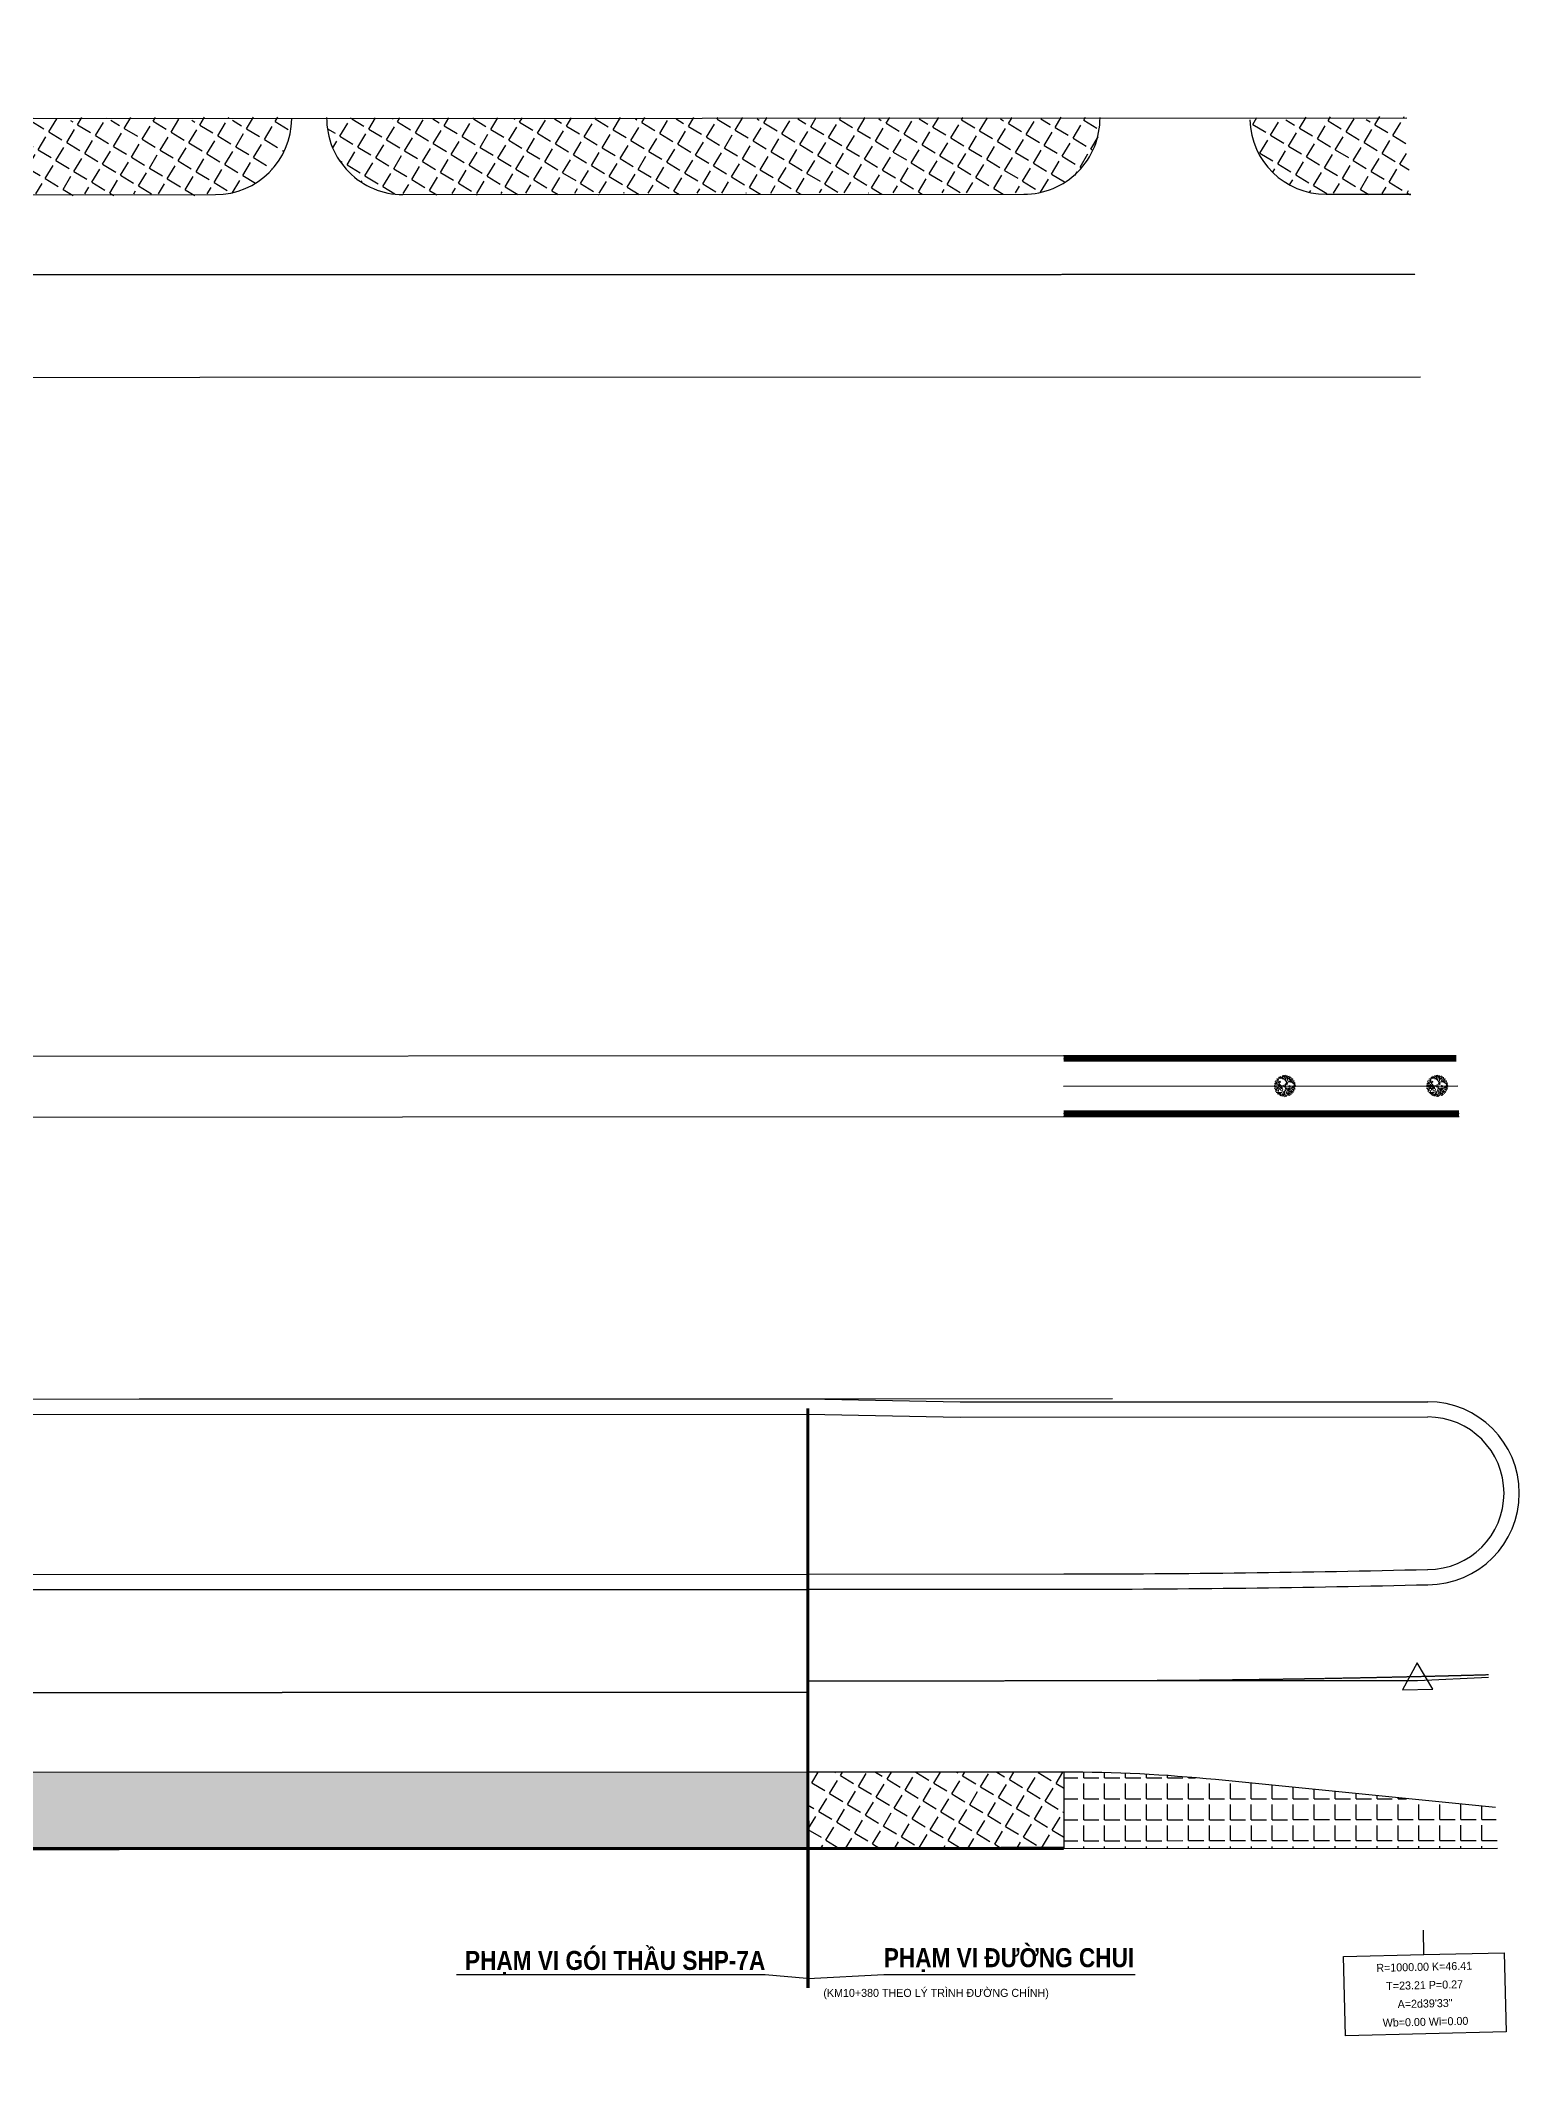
# Model space of a CAD drawing. Header units: millimetres. Extents: x -279082 to 374628, y -152794 to 60776.
# Drawn here: x 277605 to 374628, y -106726 to 26864 of the extents above; entities that cross this region are included whole.
import ezdxf
from ezdxf.enums import TextEntityAlignment as Align

# ---------------------------------------------------------------- set-up
doc = ezdxf.new("R2010")
doc.units = ezdxf.units.MM
doc.header["$LTSCALE"] = 10
doc.linetypes.add('XREF-LSR PAVEMENT-HTP ONLY (Xref MB Ham rev10)$0$CENTER2', pattern=[1.125, 0.75, -0.125, 0.125, -0.125])
doc.linetypes.add('XREF-LSR PAVEMENT-HTP ONLY (Xref MB Ham rev10)$0$RANH_BDDC', pattern=[2.5, 2, -0.5])
for name, color, linetype in [('XREF-LSR PAVEMENT-HTP ONLY (Xref MB Ham rev10)$0$00-Mepduong', 3, 'Continuous'), ('XREF-LSR PAVEMENT-HTP ONLY (Xref MB Ham rev10)$0$1', 1, 'Continuous'), ('XREF-LSR PAVEMENT-HTP ONLY (Xref MB Ham rev10)$0$18.YTC', 8, 'Continuous'), ('XREF-LSR PAVEMENT-HTP ONLY (Xref MB Ham rev10)$0$19.DUONGDO', 1, 'XREF-LSR PAVEMENT-HTP ONLY (Xref MB Ham rev10)$0$CENTER2'), ('XREF-LSR PAVEMENT-HTP ONLY (Xref MB Ham rev10)$0$42.ANLAYER', 5, 'Continuous'), ('XREF-LSR PAVEMENT-HTP ONLY (Xref MB Ham rev10)$0$BR-MD Taluy', 8, 'Continuous'), ('XREF-LSR PAVEMENT-HTP ONLY (Xref MB Ham rev10)$0$ENTPLINETUYEN', 1, 'Continuous'), ('XREF-LSR PAVEMENT-HTP ONLY (Xref MB Ham rev10)$0$MEPVH', 4, 'Continuous'), ('XREF-LSR PAVEMENT-HTP ONLY (Xref MB Ham rev10)$0$VIAHE', 8, 'Continuous'), ('XREF-LSR PAVEMENT-HTP ONLY (Xref MB Ham rev10)$0$Xreft VS duong chinh$0$ENTPLINETUYEN', 1, 'Continuous'), ('XREF-LSR PAVEMENT-HTP ONLY (Xref MB Ham rev10)$0$Zranhquihoach', 6, 'XREF-LSR PAVEMENT-HTP ONLY (Xref MB Ham rev10)$0$RANH_BDDC')]:
    doc.layers.add(name, color=color, linetype=linetype)
for name, color, linetype, lineweight in [('XREF-LSR PAVEMENT-HTP ONLY (Xref MB Ham rev10)$0$DaiPhanCach', 2, 'Continuous', 13), ('XREF-LSR PAVEMENT-HTP ONLY (Xref MB Ham rev10)$0$Xreft VS duong chinh$0$cay', 62, 'Continuous', 5), ('XREF-LSR PAVEMENT-HTP ONLY (Xref MB Ham rev10)$0$Xreft VS duong chinh$0$DaiPhanCach', 2, 'Continuous', 13)]:
    doc.layers.add(name, color=color, linetype=linetype, lineweight=lineweight)
doc.styles.add('2', font='vn_uni.shx', dxfattribs={"width": 0.7, "height": 0.656})
doc.styles.add('XREF-LSR PAVEMENT-HTP ONLY (Xref MB Ham rev10)$0$BR.vn_vni', font='vn_vni.shx', dxfattribs={"width": 0.7})
doc.styles.add('XREF-LSR PAVEMENT-HTP ONLY (Xref MB Ham rev10)$0$BR.VNI-Helve', font='', dxfattribs={"width": 0.85})
doc.styles.get('XREF-LSR PAVEMENT-HTP ONLY (Xref MB Ham rev10)$0$BR.VNI-Helve').set_extended_font_data('VNI-Helve', bold=True)
doc.dimstyles.new('XREF-LSR PAVEMENT-HTP ONLY (Xref MB Ham rev10)$0$(1000.00)500.00(m)', dxfattribs={"dimscale": 0.5, "dimtxt": 1.6, "dimasz": 1.5, "dimexe": 1, "dimexo": 0, "dimgap": 0.5, "dimtad": 1, "dimzin": 2, "dimdsep": 46, "dimtxsty": 'XREF-LSR PAVEMENT-HTP ONLY (Xref MB Ham rev10)$0$BR.vn_vni', "dimcen": 0, "dimdle": 1, "dimclrd": 8, "dimclre": 8, "dimclrt": 256, "dimadec": 0, "dimazin": 0, "dimtfac": 1, "dimtix": 1, "dimtofl": 0, "dimtmove": 0, "dimatfit": 3, "dimfxl": 1, "dimtolj": 1, "dimtzin": 0, "dimarcsym": 0})
pattern_1 = [(328.8781266401318, (-1145878905.537602, -711158317.9140278), (710.6827496724029, 1177.096015335228), [999.9999999999995, -374.9999999999998]), (58.87812664013264, (-1145878905.537602, -711158317.9140278), (-1177.096015335228, 710.682749672403), [1000, -375])]

# ---------------------------------------------------------------- blocks, each defined once
blk = doc.blocks.new('XREF-LSR PAVEMENT-HTP ONLY (Xref MB Ham rev10)$0$Xreft VS duong chinh$0$cay')
at = {"layer": 'XREF-LSR PAVEMENT-HTP ONLY (Xref MB Ham rev10)$0$Xreft VS duong chinh$0$cay'}
blk.add_line((0.0796066322363913, -0.007923641707748175), (0.6904117380036041, -0.04487437009811401), dxfattribs=at)
blk.add_circle((0, 0), 0.08, dxfattribs=at)
at = {"layer": 'XREF-LSR PAVEMENT-HTP ONLY (Xref MB Ham rev10)$0$Xreft VS duong chinh$0$cay', "extrusion": (0, 0, -1)}
for centre, major_axis, ratio, start_param, end_param in [((-0.6366642329376191, 0.2532732801046222), (-0.1781700954026552, 0.1781700954026551), 0.9999999994778302, 3.606648262932, 4.213397562333461), ((-0.2366985575063154, -0.9372600186616182), (0.7630458900525446, 0.7630458900525446), 0.9999999996051523, -1.233362824525763, -0.6596801936953892), ((-0.5867685917764902, 0.262959879823029), (-0.1154278752111876, 0.1154278752111876), 0.9999999971394348, 3.897196493884433, 4.663541546962489), ((-0.125224239542149, -0.4348839186131954), (-0.4458658451273714, 0.4458658451273714), 0.9999999993400891, 5.958647692218474, 6.578359943627773), ((-0.5318945511244237, -0.3376283454708755), (0.3651161931962039, 0.3651161931962039), 0.999999999911504, -1.077555158316244, -0.587034483929994), ((-0.5679699619067833, -0.02119361003860831), (0.1788657533494161, 0.1788657533494161), 0.9999999992031882, -1.238441739197643, -0.5876737589193963), ((-0.1181374205043539, 0.7965446677990258), (-0.4937015047384309, 0.4937015047384309), 0.9999999993964228, 4.262398369717774, 4.749330391939575), ((-0.4471639598486945, -0.1059620026499033), (0.3280227470941584, 0.3280227470941585), 0.9999999994261346, -1.162528864297923, -0.5871079802212807), ((-0.5636603952152655, -0.194602838717401), (0.4176616088998812, 0.4176616088998812), 0.9999999994238372, -0.8151060189757584, 0.002543770719276139), ((-0.2279617360327393, 0.5952777699567378), (0.1942982314795588, 0.1942982314795589), 0.9999999985573571, 2.971926508078073, 3.615151698644659), ((-0.471545466571115, 0.2263640780001879), (0.2211296567046799, 0.2211296567046799), 0.9999999997868315, -0.7274423224261681, 0.08489894750106974), ((-0.03709339536726475, 0.5231125222053379), (-0.2297485385251931, 0.229748538525193), 0.9999999999391673, 4.897176594389297, 5.783327607706663), ((-0.3169500214280561, 0.01500992872752249), (0.03583821470830059, 0.03583821470830059), 0.9999999979353693, 2.356194489160029, 8.639379796339615), ((-0.2670148704200983, 0.239986508153379), (0.02944697974503305, 0.02944697974503305), 0.9999999953382797, 2.356194487861484, 8.639379795041071), ((0.05857324588578194, 0.4976838382426649), (-0.1678859030390665, 0.1678859030390664), 0.999999999218834, 5.415328051259964, 6.466215406856307), ((0.3156017947476357, 0.3941564410924911), (0.2996764674692167, 0.2996764674692168), 0.9999999999770317, 3.934715293543487, 4.729919328380464), ((-0.3929331700783223, 0.4653214246500283), (-0.2867952311498058, 0.2867952311498057), 0.9999999995462222, 1.757095759301351, 2.615466339629256), ((0.4434710496570915, -0.9802628513425589), (-0.9927946760875483, 0.9927946760875482), 0.9999999994823927, 0.4629855473294938, 0.8611531722091395), ((0.5559439624194056, -0.2674582242034376), (0.6856830894528566, 0.6856830894528567), 0.9999999994402793, -1.3968539578935, -1.110964132214773), ((-0.07036728062666953, 0.625217396998778), (-0.1071677928330377, 0.1071677928330377), 0.9999999999302207, 1.861283023459329, 2.641600610673835), ((0.1914962413720787, 0.2423859275877476), (-0.05694325097292725, 0.05694325097292725), 0.9999999979756552, 3.926990817999414, 10.210176125179), ((-0.5251192655414343, 0.7542593681719154), (0.4907800047953603, 0.4907800047953604), 0.9999999965205313, 0.8988395819887569, 1.149869865372178), ((0.1907231466611847, 0.1066671507433057), (-0.01862972203211676, 0.01862972203211676), 0.9999999999662974, 3.926990817004093, 10.21017612418368), ((0.02368065249174833, 0.6828100241255015), (-0.2282938878363573, 0.2282938878363573), 0.9999999997400434, 2.591988465994345, 3.431946506573063), ((0.0790453654481098, 0.4842160320840776), (0.3635984678866689, 0.363598467886669), 0.999999999560124, 0.9992038324977957, 2.13081286144912), ((0.4039956637425348, 0.01296552387066185), (-0.3372031411045038, 0.3372031411045037), 0.9999999996200869, 0.49615032226289, 0.9273672452469932), ((0.1399272985290736, 0.624543083133176), (-0.1876806542736281, 0.187680654273628), 0.9999999984038305, 2.587963427127609, 3.273478569700619), ((0.5077400081790984, -0.5736881410703063), (-0.5318449553342244, 0.5318449553342243), 1, 0.5458417233755952, 1.024954603419301), ((0.38179521181155, 0.5041448215488344), (-0.3739836252952718, 0.3739836252952718), 0.9999999987714178, 3.31032903776941, 3.988640055434862), ((0.4729664508486167, -0.6198235349729657), (0.4989359935508275, 0.4989359935508275), 0.9999999991715066, -0.8788002090766813, -0.4835490146708921), ((0.5571523843100294, -0.06170168262906373), (-0.2688797740225341, 0.268879774022534), 0.9999999979389489, 0.3800644101219071, 0.9096485784761856), ((0.4818904962157831, 0.3628245254512876), (0.1332608655311918, 0.1332608655311919), 0.9999999984192764, 1.422450352912661, 2.181157055590512), ((-0.2644797344692051, 0.2169439224526286), (0.3508540379749601, 0.3508540379749602), 0.9999999993028914, 2.344339089704538, 3.425240878643239), ((-0.659917020238936, -0.6847975142300129), (0.3640462948031979, 0.364046294803198), 0.9999999977654256, -0.8412429526293805, -0.5758267892923672), ((-0.3798566804034635, 0.2535170761402696), (0.3852966418600218, 0.3852966418600218), 0.9999999995435027, 2.15654928136246, 2.95063747539665), ((-0.4766696095466614, 0.02348456461913884), (-0.2560602956477332, 0.2560602956477332), 0.999999996280347, 4.008510902474006, 4.374594374823127), ((-0.698122029658407, 0.836192379007116), (0.8428554259128394, 0.8428554259128395), 0.9999999995153737, 1.826927838422603, 2.289711345475683), ((-0.2812714675674215, -0.5062062996439636), (-0.1658959599345655, 0.1658959599345655), 0.9999999999644403, 5.543256337973817, 6.39130630437655), ((0.4014175164047629, -0.6270763368811458), (0.5861666135099346, 0.5861666135099347), 0.9999999986944555, 3.997141486047358, 4.322242106936955), ((0.3535040945280343, -0.6134829397778958), (0.4906479059506441, 0.4906479059506442), 0.9999999998214592, 3.914074148825355, 4.448964010367839), ((-0.3644645275780931, -0.4568626442924142), (0.1483433302925821, 0.1483433302925821), 0.9999999999658246, 0.9192855841935055, 2.052039640107002), ((0.8362945585977286, -0.5754750587511808), (0.716270911548625, 0.7162709115486251), 0.9999999997571826, 3.817448413556592, 4.450821214152923), ((-0.1525575681589544, -0.144932754104957), (-0.0284585733672134, 0.0284585733672134), 0.9999999989625625, 3.92699081750596, 10.21017612468555), ((0.265420685405843, -0.3719192408025265), (-0.3055972936743969, 0.3055972936743968), 0.9999999983488844, 4.618939481140788, 5.380547815323133), ((1.063000438851304, 0.664689060067758), (-1.069588560932089, 1.069588560932088), 0.9999999996604331, 4.462201739946068, 4.828493363240756), ((-0.6837703048950061, -0.4320501664187759), (-0.4474440770432108, 0.4474440770432107), 0.9999999996177061, 2.214231507893851, 2.779726915084896), ((-0.2875730610685423, -0.4861020636744797), (-0.2260697936165418, 0.2260697936165417), 0.9999999997064704, 2.20837466871819, 3.103550914984629), ((0.2796910447068512, -0.39695955067873), (-0.2139147408354316, 0.2139147408354316), 0.9999999989377217, 4.299111363149088, 4.953368306900271), ((0.2706174735212699, 0.3575007014442235), (0.59606830507849, 0.5960683050784902), 0.9999999998020401, 2.03482568347279, 2.631283407789184), ((-0.1646259834524244, -0.6176153076812625), (-0.1615619961628576, 0.1615619961628576), 0.9999999995699019, 2.312598814148275, 2.762663501001357), ((-0.4138254395220429, -0.5591906614135951), (0.3917276275273568, 0.3917276275273568), 0.999999999205538, 0.7285215993094125, 1.033460254195287), ((0.3433882547542453, 0.3405403064098209), (-0.6412225610329118, 0.6412225610329116), 0.9999999999681544, 3.853482259018829, 4.126608328926507), ((-0.335357898962684, -0.6062558044213802), (0.5832654305817959, 0.583265430581796), 0.9999999998117205, -0.03405597041773745, 0.6588063009607952), ((0.3142369501292706, -0.2715076555032283), (-0.02845857340185348, 0.02845857340185348), 0.9999999994206987, 3.926990817276892, 10.21017612445648), ((-0.1652326271869242, -0.8438147983979434), (0.6811291235883259, 0.681129123588326), 0.9999999975950453, -0.2466747740099362, 0.1808086925324115), ((0.6786428139312193, 1.597744911909103), (1.318723704521481, 1.318723704521481), 0.9999999995453934, 2.36996543070867, 2.50442513768951), ((0.4856139711337164, 0.2847760152071714), (0.2949045364536488, 0.2949045364536488), 0.9999999992305563, 1.876463732628676, 2.373210606342192), ((0.5751843539765105, 0.2015524869784713), (-0.2655495041741581, 0.2655495041741581), 0.9999999997122825, 3.673682568399591, 4.076101059776324)]:
    blk.add_ellipse(centre, major_axis=major_axis, ratio=ratio, start_param=start_param, end_param=end_param, dxfattribs=at)
at = {"layer": 'XREF-LSR PAVEMENT-HTP ONLY (Xref MB Ham rev10)$0$Xreft VS duong chinh$0$cay', "extrusion": (0, 0, -0.9999999999999998)}
for centre, major_axis, ratio, start_param, end_param in [((0.0851802253164351, 0.7599709960632026), (-0.4929858152306013, 0.4929858152306013), 0.9999999989799166, 4.394883029358252, 5.040223713427952), ((-0.7789319856092334, 0.004982896381989121), (-0.5456015161847974, 0.5456015161847974), 0.999999999145235, 1.427139985743367, 2.047012705424664), ((0.9122471277369186, 0.7727316410746425), (1.155217734272274, 0.3037585686885269), 0.9901514165738221, 2.75948350153525, 3.290705782983411), ((0.5262699098093435, 0.08250734955072403), (-0.4182393315037204, 0.4182393315037204), 0.9999999997860419, 5.493579031184732, 6.670100222112876), ((-0.1812988583697006, 0.5615809061564505), (0.3143310497072168, 0.314331049707217), 0.999999999836108, 0.5923466216283115, 1.021868979793738), ((-0.7428219608264044, -0.07171469158492982), (-0.4548368663453143, 0.4548368663453143), 0.9999999999903698, 2.697982074553123, 3.32305317005569), ((0.5930402425583452, 0.2802715534344316), (-0.4460324550944881, 0.4460324550944881), 0.9999999999420034, 3.90569260446963, 4.154697350827922)]:
    blk.add_ellipse(centre, major_axis=major_axis, ratio=ratio, start_param=start_param, end_param=end_param, dxfattribs=at)
at = {"layer": 'XREF-LSR PAVEMENT-HTP ONLY (Xref MB Ham rev10)$0$Xreft VS duong chinh$0$cay', "extrusion": (0, 0, -0.9999999999999999)}
for centre, major_axis, ratio, start_param, end_param in [((-0.2429607575759292, 0.5619834798853844), (0.4981149352204255, 0.4981149352204257), 0.9999999995834487, 0.8381538335886551, 1.73581384282444), ((-0.4923920488217846, -0.01973067503422499), (0.3070709716497677, 0.3070709716497678), 0.9999999990810899, 1.928782439243404, 2.493317337216792), ((-0.2433899299940094, -0.312356544425711), (0.4717332045925828, 0.4717332045925829), 0.9999999994718693, 0.7914192680328567, 1.222163469019569)]:
    blk.add_ellipse(centre, major_axis=major_axis, ratio=ratio, start_param=start_param, end_param=end_param, dxfattribs=at)

msp = doc.modelspace()

# ---------------------------------------------------------------- hatches: boundary and pattern name
at = {"layer": 'XREF-LSR PAVEMENT-HTP ONLY (Xref MB Ham rev10)$0$VIAHE', "extrusion": (-0.0001535921144015756, -1.230467260348268e-15, 0.9999999882047311)}
h = msp.add_hatch(dxfattribs=at)
h.set_pattern_fill('ANGLE', color=256, scale=5000, angle=-31.12187335986736, style=0)
h.set_pattern_definition(pattern_1)
h.paths.add_polyline_path([(289078.1260380126, 16772.77225923317, 0.4142135623778841), (294076.513390393, 21774.3843868057), (218859.9978573617, 21750.12875128145, 0.4903143948350567), (222734.593389769, 16751.37796096082)])
h.paths.add_polyline_path([(222733.3034796898, 20751.37775344512), (228266.4288015699, 24349.22769067914), (226631.0424662958, 26864.28465514467), (221097.9171444158, 23266.43471791042)], flags=24)
h = msp.add_hatch(dxfattribs=at)
h.set_pattern_fill('ANGLE', color=256, scale=5000, angle=-31.12187335986736, style=0)
h.set_pattern_definition(pattern_1)
h.paths.add_polyline_path([(342119.0988354714, 16789.87678100792, 0.4142135623769079), (347117.4861878522, 21791.48890858045), (296367.4019768094, 21775.12314682701, 0.41421356237805), (301369.0141045051, 16776.73579465048)])
h = msp.add_hatch(dxfattribs=at)
h.set_pattern_fill('ANGLE', color=256, scale=5000, angle=-31.12187335986736, style=0)
h.set_pattern_definition(pattern_1)
edge = h.paths.add_edge_path()
edge.add_line((367520.6416553058, 16798.06820782434), (367258.649518409, 21797.98398095636))
edge.add_line((367258.6495186057, 21797.98398096248), (356944.5036725499, 21794.65790077146))
edge.add_arc((361944.5034122446, 21796.27028832995), 4999.999999735442, 180.018476599843, 270.0184766028165)
edge.add_line((361946.1157999639, 16796.27054855789), (367520.6416554197, 16798.06820791253))
h = msp.add_hatch(dxfattribs=at)
h.set_pattern_fill('ANGLE', color=256, scale=5000, angle=-31.12187335986736, style=0)
h.set_pattern_definition(pattern_1)
h.paths.add_polyline_path([(327930.1694077354, -91714.63299119487), (327928.5611251041, -86714.63312004981), (187920.7000861641, -86759.80143757761), (187922.309340309, -91759.8014123578)])
h = msp.add_hatch(dxfattribs=at)
h.set_pattern_fill('ANGLE', color=256, scale=5000, angle=-31.12187335986736, style=0)
h.set_pattern_definition([(328.8781266401318, (257924.6306055916, -86737.21727934512), (710.6827496724029, 1177.096015335228), [999.9999999999995, -374.9999999999998]), (58.87812664013264, (257924.6306055916, -86737.21727934512), (-1177.096015335228, 710.682749672403), [1000, -375])])
h.paths.add_polyline_path([(344721.5167520437, -91709.21587798282), (344719.9032639863, -86709.21602168711), (327928.5665016273, -86714.6331204944), (327930.1799047248, -91714.63298927169)])
h = msp.add_hatch(dxfattribs=at)
h.set_pattern_fill('ANGLE', color=256, scale=5000, angle=-31.12187335986736, style=0)
h.set_pattern_definition([(0.0184842809252331, (1164153.679084978, -41444.85586808212), (-0.4435908900677064, 1374.999928446224), [999.9999999999978, -374.9999999999989]), (90.01848428092498, (1164153.679084978, -41444.85586808212), (-1374.999928446224, -0.4435908900675927), [999.9999999999978, -374.9999999999989])])
edge = h.paths.add_edge_path()
edge.add_line((373205.8669421406, -91700.0262323627), (373066.152958215, -89033.69371956389))
edge.add_line((373066.152958055, -89033.69371960012), (354692.1465998518, -87202.27985410203))
edge.add_arc((344773.8763500568, -186709.2040202973), 100000.0002087303, 84.30789120416695, 90.01864330398902)
edge.add_line((344741.3376467972, -86709.20910537752), (344742.9511345332, -91709.20870913274))
edge.add_line((344742.9511344479, -91709.20870910274), (373205.8669419809, -91700.02623243818))

# ---------------------------------------------------------------- linework, layer by layer
at = {"layer": 'XREF-LSR PAVEMENT-HTP ONLY (Xref MB Ham rev10)$0$00-Mepduong', "extrusion": (-0.0001535921144015756, -1.230467260348268e-15, 0.9999999882047311)}
for points, elevation in [([(219309.0241624317, 22818.81847943741, 0.5840037248488452), (222734.593389769, 16751.37796096082), (289078.1260380108, 16772.77225923317, 0.4128982919338567), (294076.4701734955, 21751.92093999963)], 8.63962528575783), ([(296367.5885167557, 21819.95547814437, 0.416842256270091), (301369.0141045033, 16776.73579465048), (342119.0988354713, 16789.87678100792, 0.4160661167987614), (347117.3761132704, 21823.09302001452)], 8.639556413097992), ([(356946.1894483244, 21666.43379602933, 0.4067213092705591), (361946.115800168, 16796.27054843461), (367520.6416551826, 16798.06820762015)], 8.639556413097992), ([(373066.1529583823, -89033.69371951921), (354692.1465998743, -87202.2798539894, 0.02492301519947351), (344741.3376467972, -86709.20910537752), (344742.9511344461, -91709.20870910274), (373205.8669421406, -91700.0262323627)], 8.639556413097978)]:
    msp.add_lwpolyline(points, format="xyb", dxfattribs=dict(at, elevation=elevation))
for points, elevation in [([(327928.5611251444, -86714.6331209086), (187920.7000861641, -86759.80143757761)], 8.639556413097985), ([(344719.9032637379, -86709.2160220955), (327928.5665015868, -86714.63312102584)], 8.639556413097957)]:
    msp.add_lwpolyline(points, dxfattribs=dict(at, elevation=elevation))
at = {"layer": 'XREF-LSR PAVEMENT-HTP ONLY (Xref MB Ham rev10)$0$1', "extrusion": (-0.0001535921144015756, -1.230467260348268e-15, 0.9999999882047311)}
for p, q in [((-100096.0964977775, -74852.71875388312, -6.734414770866142), (327950.4530892886, -74714.58916593515, 59.01016061798531)), ((-110140.5059019539, -91855.96049063912, -8.277156867386648), (327919.4397576399, -91714.63645101592, 59.00539721472543))]:
    msp.add_line(p, q, dxfattribs=at)
at = {"layer": 'XREF-LSR PAVEMENT-HTP ONLY (Xref MB Ham rev10)$0$1', "extrusion": (-0.0001535921144015756, -1.230467260348268e-15, 0.9999999882047311), "elevation": 8.639556413097996}
msp.add_lwpolyline([(368149.4227830393, 4798.27035121774), (127824.0552040312, 4720.770821679907), (118084.1081804985, 5050.616013259249)], dxfattribs=at)
at = {"layer": 'XREF-LSR PAVEMENT-HTP ONLY (Xref MB Ham rev10)$0$1', "ltscale": 0.3, "extrusion": (-0.0001535917061124455, 1.690057446410991e-11, 0.9999999882047939)}
for points, elevation in [([(-42089.8962392323, -39834.00389343189), (370481.148800059, -39700.90370202938)], 9.12033158154292), ([(-114748.6020134239, -43857.44464036451), (370690.7425080203, -43700.83629273615)], 9.120331599511147)]:
    msp.add_lwpolyline(points, dxfattribs=dict(at, elevation=elevation))
at = {"layer": 'XREF-LSR PAVEMENT-HTP ONLY (Xref MB Ham rev10)$0$1', "extrusion": (-0.0001535917061138907, 1.693544873525474e-11, 0.9999999882047939), "elevation": 9.599538480021302}
msp.add_lwpolyline([(-99125.7736406827, -62354.93139890903), (347936.1381146748, -62209.80603484987)], dxfattribs=at)
at = {"layer": 'XREF-LSR PAVEMENT-HTP ONLY (Xref MB Ham rev10)$0$1', "ltscale": 0.3, "extrusion": (-0.0001535921144015756, -1.230467260348268e-15, 0.9999999882047311), "const_width": 200, "elevation": 8.639556413097985}
msp.add_lwpolyline([(327946.7209547558, -62839.52383440515), (327954.4020148002, -100880.8639110378)], dxfattribs=at)
at = {"layer": 'XREF-LSR PAVEMENT-HTP ONLY (Xref MB Ham rev10)$0$1', "extrusion": (-0.0001535921144015756, -1.230467260348268e-15, 0.9999999882047311), "elevation": 8.639556413097983}
msp.add_lwpolyline([(327928.5665015097, -86714.63311930848), (-110181.1122100123, -86855.97287335587, 0.40800295474815), (-129883.0194865773, -106726.4405704357)], format="xyb", dxfattribs=at)
at = {"layer": 'XREF-LSR PAVEMENT-HTP ONLY (Xref MB Ham rev10)$0$18.YTC', "extrusion": (-0.0001535921144015756, -1.230467260348268e-15, 0.9999999882047311)}
for points, elevation in [([(367920.6216775462, -79540.49858686412), (366961.8882397283, -81305.94129471728), (368961.3347415577, -81258.89146340828), (367920.6216775462, -79540.49858686412)], 8.639556413098013), ([(344739.3784242331, -80709.26607091256), (367947.948219508, -80701.77711493484), (372618.122100039, -80483.37391636227)], 8.639556413097992), ([(368370.9848495712, -98679.29348159969), (373640.1144542983, -98555.30333850745), (373762.4440152231, -103753.8642428037), (363224.1848059589, -104001.8445293775), (363101.8552450747, -98803.28362454995), (368370.9848495712, -98679.29348159969), (368333.3449847767, -97079.73628023246)], 8.639556413097985)]:
    msp.add_lwpolyline(points, dxfattribs=dict(at, elevation=elevation))
at = {"layer": 'XREF-LSR PAVEMENT-HTP ONLY (Xref MB Ham rev10)$0$19.DUONGDO', "ltscale": 5, "extrusion": (-0.0001535921144015756, -1.230467260348268e-15, 0.9999999882047311), "elevation": 8.639556413097978}
msp.add_lwpolyline([(-279081.5722896078, 11286.51604651322), (-115275.962267032, 11392.37688088391), (367795.7333986097, 11548.15664590284)], dxfattribs=at)
at = {"layer": 'XREF-LSR PAVEMENT-HTP ONLY (Xref MB Ham rev10)$0$19.DUONGDO', "ltscale": 5, "extrusion": (-0.0001535921144015756, -1.230467260348268e-15, 0.9999999882047311)}
msp.add_lwpolyline([(187919.0103906137, -81509.8689795919), (327926.872446486, -81464.68878153802)], dxfattribs=at)
at = {"layer": 'XREF-LSR PAVEMENT-HTP ONLY (Xref MB Ham rev10)$0$19.DUONGDO', "ltscale": 5, "extrusion": (-0.0001535921144015756, -1.230467260348268e-15, 0.9999999882047311), "elevation": 8.639556413097992}
msp.add_lwpolyline([(327947.964819651, -80714.68433446196), (344739.3784242331, -80709.26607091256, 0.006968485535037702), (372609.1334418132, -80311.83242132419, 0.006968485535037702)], format="xyb", dxfattribs=at)
at = {"layer": 'XREF-LSR PAVEMENT-HTP ONLY (Xref MB Ham rev10)$0$42.ANLAYER', "extrusion": (-0.0001535921144015756, -1.230467260348268e-15, 0.9999999882047311)}
msp.add_lwpolyline([(187912.8147256966, -62259.75620339208), (327946.5959708809, -62220.528286599), (337946.6382351803, -62428.83604960001), (368625.0768593126, -62414.38903932428)], dxfattribs=at)
at = {"layer": 'XREF-LSR PAVEMENT-HTP ONLY (Xref MB Ham rev10)$0$42.ANLAYER', "extrusion": (-0.0001535921144015756, -1.230467260348268e-15, 0.9999999882047311), "elevation": 8.639556413098}
msp.add_lwpolyline([(187916.8375357137, -74758.7445415853), (327946.0302313468, -74720.10286717387)], dxfattribs=at)
msp.add_lwpolyline([(327946.0287360359, -74714.68464684), (344737.4423407451, -74709.26638308636, 0.006009605927007438), (368628.9529127612, -74414.38841368069, 0.006009605927007438)], format="xyb", dxfattribs=at)
at = {"layer": 'XREF-LSR PAVEMENT-HTP ONLY (Xref MB Ham rev10)$0$42.ANLAYER', "extrusion": (-0.0001535921144015756, -1.230467260348268e-15, 0.9999999882047311), "elevation": 8.639556413098, "flags": 128}
msp.add_lwpolyline([(327946.0287360359, -74714.68464684), (327946.0302313468, -74720.10286717387)], dxfattribs=at)
at = {"layer": 'XREF-LSR PAVEMENT-HTP ONLY (Xref MB Ham rev10)$0$42.ANLAYER', "extrusion": (-0.0001535921144015756, -1.230467260348268e-15, 0.9999999882047311)}
msp.add_arc((368627.0142533236, -68414.38872688243, 8.639556413098035), 6000, 270.0185128414199, 90.01851284141983, dxfattribs=at)
at = {"layer": 'XREF-LSR PAVEMENT-HTP ONLY (Xref MB Ham rev10)$0$BR-MD Taluy', "extrusion": (-0.0001535921144015756, -1.230467260348268e-15, 0.9999999882047311)}
msp.add_lwpolyline([(187913.0948574439, -63259.75616423404), (327936.3218072476, -63220.53120406563), (337936.4594545552, -63428.84095386931), (368625.5477765925, -63414.38892830678)], dxfattribs=at)
at = {"layer": 'XREF-LSR PAVEMENT-HTP ONLY (Xref MB Ham rev10)$0$BR-MD Taluy', "extrusion": (-0.0001535921144015756, -1.230467260348268e-15, 0.9999999882047311), "elevation": 8.639556413097978}
msp.add_lwpolyline([(327945.7060556521, -73714.68469884913), (344737.1196600357, -73709.2664351764, 0.006009605927005018), (368604.5945073206, -73414.68512369858, 0.006009605927005018)], format="xyb", dxfattribs=at)
at = {"layer": 'XREF-LSR PAVEMENT-HTP ONLY (Xref MB Ham rev10)$0$BR-MD Taluy', "extrusion": (-0.0001535921144015756, -1.230467260348268e-15, 0.9999999882047311), "elevation": 8.639556413097992}
msp.add_lwpolyline([(187916.5615812509, -73758.74457957523), (327948.8438485186, -73720.10205258799)], dxfattribs=at)
at = {"layer": 'XREF-LSR PAVEMENT-HTP ONLY (Xref MB Ham rev10)$0$BR-MD Taluy', "extrusion": (-0.0001535921144015756, -1.230467260348268e-15, 0.9999999882047311)}
msp.add_arc((368627.0142533236, -68414.38872688243, 8.639556413098035), 5000, 270.0185128414199, 90.01851284141983, dxfattribs=at)
at = {"layer": 'XREF-LSR PAVEMENT-HTP ONLY (Xref MB Ham rev10)$0$DaiPhanCach', "ltscale": 0.3, "extrusion": (-0.0001535921144015756, -1.230467260348268e-15, 0.9999999882047311)}
for points, elevation in [([(370481.1731066029, -39701.36757560339), (344726.1710033807, -39709.65183388765)], 8.639556413097978), ([(344726.2355138816, -39909.56241176787), (370491.6478447743, -39901.26979085541)], 8.63955103560987)]:
    msp.add_lwpolyline(points, dxfattribs=dict(at, elevation=elevation))
at = {"layer": 'XREF-LSR PAVEMENT-HTP ONLY (Xref MB Ham rev10)$0$DaiPhanCach', "extrusion": (-0.0001535921144015756, -1.230467260348268e-15, 0.9999999882047311)}
for points, elevation in [([(370680.287142617, -43501.30379766581), (344727.3972541739, -43509.65171379881)], 8.639556413097985), ([(344727.4617935705, -43709.6517146462), (370690.7668293663, -43701.30044762371)], 8.639556413098)]:
    msp.add_lwpolyline(points, dxfattribs=dict(at, elevation=elevation))
at = {"layer": 'XREF-LSR PAVEMENT-HTP ONLY (Xref MB Ham rev10)$0$ENTPLINETUYEN', "ltscale": 10, "extrusion": (-0.0001535917061164674, 1.699745147751979e-11, 0.9999999882047939), "elevation": 8.639707008962866}
msp.add_lwpolyline([(344726.8162569234, -41709.21245372563), (370585.9456541457, -41700.86999939705)], dxfattribs=at)
at = {"layer": 'XREF-LSR PAVEMENT-HTP ONLY (Xref MB Ham rev10)$0$MEPVH', "extrusion": (0.0003224775043224724, -0.9999999480041272, 4.953000108958416e-08)}
msp.add_line((164575.8268509042, 21732.62332705743, 33.91710603860408), (367258.6438595193, 21797.98398108577, 65.04758882301739), dxfattribs=at)
at = {"layer": 'XREF-LSR PAVEMENT-HTP ONLY (Xref MB Ham rev10)$0$Xreft VS duong chinh$0$DaiPhanCach', "extrusion": (-0.0001535921144015756, -1.230467260348268e-15, 0.9999999882047311), "const_width": 400}
for points, elevation in [([(344726.2354010793, -39909.21254557543), (370491.6284853156, -39900.90033186571)], 8.639551035609465), ([(370680.2628226074, -43500.83966363507), (344727.397112316, -43509.21235825581)], 6.931050439504723)]:
    msp.add_lwpolyline(points, dxfattribs=dict(at, elevation=elevation))
at = {"layer": 'XREF-LSR PAVEMENT-HTP ONLY (Xref MB Ham rev10)$0$Xreft VS duong chinh$0$ENTPLINETUYEN', "ltscale": 10, "extrusion": (-0.0001535917061124455, 1.690057446410991e-11, 0.9999999882047939), "elevation": 8.639707014493176}
msp.add_lwpolyline([(344726.8162566423, -41709.21245188487), (370585.9456538645, -41700.86999755606)], dxfattribs=at)
at = {"layer": 'XREF-LSR PAVEMENT-HTP ONLY (Xref MB Ham rev10)$0$Zranhquihoach', "extrusion": (-0.0001535921144015756, -1.230467260348268e-15, 0.9999999882047311), "elevation": 8.639556413098013}
msp.add_lwpolyline([(187922.309340309, -91759.8014123578, 200, 200, 0), (327930.1799043975, -91714.63298935271, 200, 200, 0), (344721.5167517145, -91709.21587806349, 0, 0, 0)], format="xyseb", dxfattribs=at)

# ---------------------------------------------------------------- block references
at = {"layer": 'XREF-LSR PAVEMENT-HTP ONLY (Xref MB Ham rev10)$0$Xreft VS duong chinh$0$cay', "extrusion": (-0.0001535921144015755, -1.230467354255188e-15, 0.9999999882047311), "xscale": 1000.000000000001, "yscale": 1000.000000000001, "zscale": 1000.000000000001, "rotation": 180.018484279567}
for p in [(359233.0283392732, -41704.53258189664, 8.639556413097992), (369233.0278188529, -41701.30646660007, 8.639556413097857)]:
    msp.add_blockref('XREF-LSR PAVEMENT-HTP ONLY (Xref MB Ham rev10)$0$Xreft VS duong chinh$0$cay', p, dxfattribs=at)

# ---------------------------------------------------------------- texts
at = {"layer": 'XREF-LSR PAVEMENT-HTP ONLY (Xref MB Ham rev10)$0$1', "extrusion": (-0.0001535921144015756, -1.230467260348268e-15, 0.9999999882047311), "style": '2'}
msp.add_text('(KM10+380 THEO LYÙ TRÌNH ÑÖÔØNG CHÍNH)', height=525, rotation=0.009726371185115422, dxfattribs=at).set_placement((328962.5610007902, -101455.6756084959, 8.639556413097814))
at = {"layer": 'XREF-LSR PAVEMENT-HTP ONLY (Xref MB Ham rev10)$0$1', "extrusion": (-0.0001535921144015756, -1.230467260348271e-15, 0.9999999882047311), "char_height": 1250, "style": 'XREF-LSR PAVEMENT-HTP ONLY (Xref MB Ham rev10)$0$BR.VNI-Helve'}
for s, insert, attachment_point, text_direction in [('PHAÏM VI GOÙI THAÀU SHP-7A', (325152.054623909, -98433.7562893836, 58.58034538567553), 3, (0.9999999737964704, 0.0001697542979139792, 0.0001535921121885801)), ('PHAÏM VI GOÙI THAÀU SHP-7A', (325152.054623909, -98433.7562893836, 58.58034538567553), 3, (0.9999999737964704, 0.0001697542979139792, 0.0001535921121885801)), ('PHAÏM VI ÑÖÔØNG CHUI', (332927.3507988011, -98256.99987041819, 59.77456957936219), 1, (0.9999999737959966, 0.0001697570893945814, 0.0001535921121885073)), ('PHAÏM VI ÑÖÔØNG CHUI', (332927.3507988011, -98256.99987041819, 59.77456957936219), 1, (0.9999999737959966, 0.0001697570893945814, 0.0001535921121885073))]:
    msp.add_mtext(s, dxfattribs=dict(at, insert=insert, attachment_point=attachment_point, text_direction=text_direction))
at = {"layer": 'XREF-LSR PAVEMENT-HTP ONLY (Xref MB Ham rev10)$0$18.YTC', "extrusion": (-0.0001535921144015756, -1.230467260348268e-15, 0.9999999882047311), "style": '2'}
for s, p in [('R=1000.00 K=46.41', (368389.8047820864, -99479.07208221228, 8.639556413097687)), ('T=23.21 P=0.27', (368418.0346808818, -100678.7399834274, 8.639556413097758)), ('Wb=0.00 Wl=0.00', (368474.494478088, -103078.0757853454, 8.639556413098163)), ('A=2d39\'33"', (368446.2645794984, -101878.4078842535, 8.639556413097651))]:
    msp.add_text(s, height=525, rotation=1.34800272383256, dxfattribs=at).set_placement(p, align=Align.MIDDLE)

# ---------------------------------------------------------------- leaders
at = {"layer": 'XREF-LSR PAVEMENT-HTP ONLY (Xref MB Ham rev10)$0$1', "annotation_type": 0, "has_hookline": 1}
for points, hookline_direction, text_width, horizontal_direction in [([(327874.8196231879, -100243.5818236978, 58.99854062386389), (325152.5709417948, -100002.599539104, 58.58042468803031)], 1, 20255.57103064067, (0.9999999737964704, 0.0001697542979139792, 0.0001535921121885801)), ([(327954.2910739426, -100257.9369006232, 59.01074681216382), (332927.3954927374, -99992.97412182756, 59.77457644399632)], 0, 16496.86629526463, (0.9999999737959966, 0.0001697570893945814, 0.0001535921121885073))]:
    msp.add_leader(points, dimstyle='XREF-LSR PAVEMENT-HTP ONLY (Xref MB Ham rev10)$0$(1000.00)500.00(m)', dxfattribs=dict(at, hookline_direction=hookline_direction, text_width=text_width, horizontal_direction=horizontal_direction))

doc.saveas('drawing.dxf')
